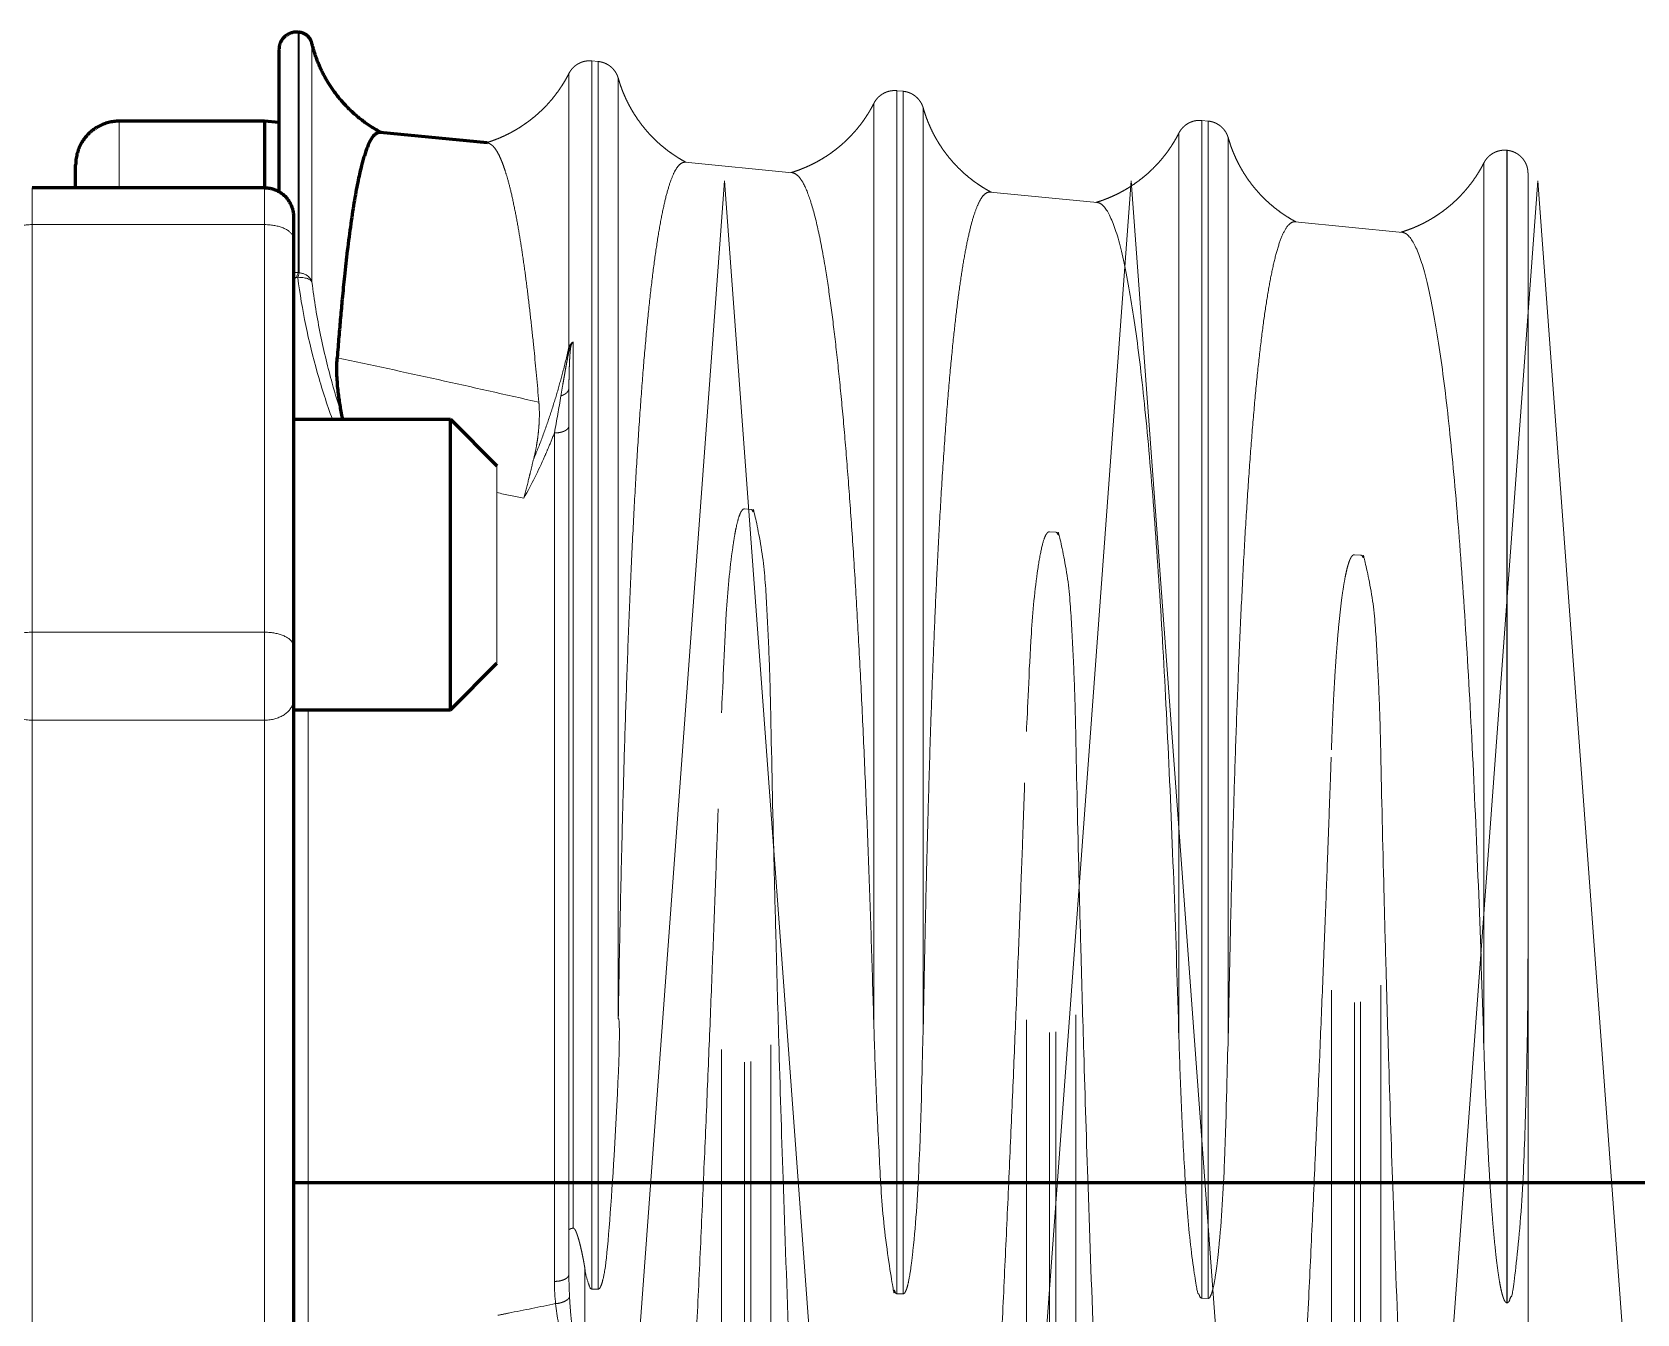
# Model space of a CAD drawing. Header units: millimetres. Extents: x 0 to 840, y 0 to 594.
# Drawn here: x 59.084 to 62.399, y 549.278 to 551.926 of the extents above; entities that cross this region are included whole.
import ezdxf

# ---------------------------------------------------------------- set-up
doc = ezdxf.new("R2010")
doc.units = ezdxf.units.MM
for name, pattern in [('K5LT_AXLED', [19.5, 15, -1.5, 1.5, -1.5]), ('K5LT_BASIC', [0]), ('K5LT_DASHED', [6, 4, -2]), ('K5LT_THIN', [0])]:
    doc.linetypes.add(name, pattern=pattern)
doc.layers.add('Системный слой', color=7, linetype='Continuous')

# ---------------------------------------------------------------- blocks, each defined once
blk = doc.blocks.new('U31')
at = {"layer": 'Системный слой', "color": 30, "linetype": 'K5LT_AXLED', "lineweight": 18, "true_color": 0xff8000}
for q in [(60.0947, 545.919), (60.9347, 545.919)]:
    blk.add_line((60.5147, 551.619), q, dxfattribs=at)
blk = doc.blocks.new('U32')
at = {"layer": 'Системный слой', "color": 30, "linetype": 'K5LT_AXLED', "lineweight": 18, "true_color": 0xff8000}
for q in [(60.9347, 545.919), (61.7747, 545.919)]:
    blk.add_line((61.3547, 551.619), q, dxfattribs=at)
blk = doc.blocks.new('U34')
at = {"layer": 'Системный слой', "color": 30, "linetype": 'K5LT_AXLED', "lineweight": 18, "true_color": 0xff8000}
for q in [(61.7747, 545.919), (62.6147, 545.919)]:
    blk.add_line((62.1947, 551.619), q, dxfattribs=at)
blk = doc.blocks.new('U30')
at = {"layer": 'Системный слой'}
for name in ['U31', 'U32', 'U34']:
    blk.add_blockref(name, (0, 0), dxfattribs=at)

msp = doc.modelspace()

# ---------------------------------------------------------------- linework, layer by layer
at = {"layer": 'Системный слой', "color": 5, "linetype": 'K5LT_BASIC', "lineweight": 60, "true_color": 0x0000ff}
for p, q in [((59.63375, 551.92608), (59.63604, 551.92585)), ((59.59425, 551.89025), (59.59425, 551.5966)), ((59.56425, 551.7421), (59.26425, 551.7421)), ((59.59425, 551.73917), (59.56425, 551.7421)), ((59.56425, 551.7421), (59.56425, 551.60472)), ((60.02432, 551.69715), (59.8032, 551.71876)), ((59.17425, 551.60464), (59.17425, 551.6521)), ((59.56425, 551.60464), (59.08425, 551.60464)), ((59.62425, 551.54463), (59.62425, 551.49897)), ((59.62425, 551.49897), (59.62425, 550.65693)), ((59.62425, 551.12642), (59.94825, 551.12642)), ((59.72596, 551.12641), (59.72422, 551.13519)), ((59.94825, 551.12642), (60.04425, 551.03042)), ((59.94825, 550.63956), (59.94825, 551.12642)), ((59.62425, 550.65693), (59.62425, 550.54783)), ((59.94825, 550.52642), (59.94825, 550.63956)), ((59.94825, 550.52642), (60.04425, 550.62242)), ((59.62425, 550.54783), (59.62425, 549.23036)), ((59.62425, 550.52642), (59.94825, 550.52642)), ((59.62425, 549.54945), (135.81329, 549.54945))]:
    msp.add_line(p, q, dxfattribs=at)
at = {"layer": 'Системный слой', "color": 7, "linetype": 'K5LT_THIN', "lineweight": 18}
for p, q in [((59.63375, 551.92608), (59.63375, 551.42942)), ((59.63604, 551.92585), (59.63604, 551.42898)), ((59.66228, 551.90306), (59.66228, 551.41001)), ((59.26425, 551.74211), (59.26425, 551.60464)), ((59.08425, 551.60464), (59.08425, 551.52853)), ((59.56425, 551.52853), (59.56425, 551.60464)), ((59.08425, 551.52853), (59.08425, 550.68649)), ((59.56425, 551.52853), (59.08425, 551.52853)), ((59.56425, 550.68649), (59.56425, 551.52853)), ((59.62425, 551.40779), (59.62425, 551.18085)), ((59.63312, 551.41889), (59.63083, 551.41932)), ((59.63375, 551.42942), (59.63604, 551.42898)), ((59.08425, 550.68649), (59.08425, 550.50465)), ((59.08425, 550.68649), (59.56425, 550.68649)), ((59.56425, 550.50465), (59.56425, 550.68649)), ((59.65425, 550.52642), (59.65425, 549.20032)), ((59.08425, 550.50465), (59.08425, 548.56877)), ((59.56425, 550.50465), (59.08425, 550.50465)), ((59.56425, 549.19448), (59.56425, 550.50465))]:
    msp.add_line(p, q, dxfattribs=at)
at = {"layer": 'Системный слой', "color": 7, "linetype": 'K5LT_DASHED', "lineweight": 18}
for p, q in [((60.19317, 551.84081), (60.19317, 551.27584)), ((60.24061, 551.86678), (60.25357, 551.86552)), ((60.24061, 551.86678), (60.24061, 549.32931)), ((60.25357, 551.86552), (60.25357, 549.32911)), ((60.29508, 551.83085), (60.29508, 549.88875)), ((60.87061, 551.80523), (60.88357, 551.80397)), ((60.87061, 551.80523), (60.87061, 549.31981)), ((60.88357, 551.80397), (60.88357, 549.31961)), ((60.82317, 551.77926), (60.82317, 549.87066)), ((60.92508, 551.7693), (60.92508, 549.86717)), ((61.50061, 551.74368), (61.51357, 551.74241)), ((61.50061, 551.74368), (61.50061, 549.31031)), ((61.51357, 551.74241), (61.51357, 549.31012)), ((61.45317, 551.71771), (61.45317, 549.84908)), ((61.55508, 551.70775), (61.55508, 549.84559)), ((62.13092, 551.6821), (62.13061, 551.68213)), ((62.13061, 551.68213), (62.13061, 549.30082)), ((62.13092, 551.6821), (62.13092, 549.30081)), ((60.43306, 551.65722), (60.65456, 551.63558)), ((62.08317, 551.65615), (62.08317, 549.8275)), ((62.17425, 551.63433), (62.17425, 550.02774)), ((61.063, 551.59567), (61.28461, 551.57402)), ((61.69294, 551.53413), (61.91468, 551.51246)), ((60.2019, 551.28606), (60.2019, 549.45542)), ((60.19317, 549.45121), (60.19317, 551.19105)), ((60.16317, 549.34529), (60.16317, 551.09805)), ((60.04425, 551.03042), (60.04425, 550.69935)), ((60.56857, 550.94021), (60.55561, 550.94118)), ((60.55561, 545.7982), (60.55561, 550.94118)), ((60.56857, 545.79946), (60.56857, 550.94021)), ((61.19857, 550.89294), (61.18561, 550.89391)), ((61.18561, 545.85975), (61.18561, 550.89391)), ((61.19857, 545.86101), (61.19857, 550.89294)), ((61.82857, 550.84567), (61.81561, 550.84664)), ((61.81561, 545.9213), (61.81561, 550.84664)), ((61.82857, 545.92257), (61.82857, 550.84567)), ((60.04425, 550.69935), (60.04425, 550.62242)), ((60.50817, 545.82417), (60.50817, 550.51989)), ((60.61008, 545.83413), (60.61008, 550.51369)), ((61.13817, 545.88572), (61.13817, 550.48155)), ((61.24008, 545.89568), (61.24008, 550.47535)), ((61.76817, 545.94727), (61.76817, 550.44322)), ((61.87008, 545.95723), (61.87008, 550.43702)), ((62.17425, 550.02774), (62.17425, 546.49346)), ((60.19317, 549.36006), (60.19317, 549.45121)), ((60.22609, 549.3724), (60.22609, 549.05353)), ((60.24061, 549.32931), (60.25357, 549.32911)), ((60.87061, 549.31981), (60.88357, 549.31961)), ((61.50061, 549.31031), (61.51357, 549.31012)), ((62.13061, 549.30082), (62.13092, 549.30081))]:
    msp.add_line(p, q, dxfattribs=at)
at = {"layer": 'Системный слой', "color": 7, "linetype": 'K5LT_THIN', "lineweight": 18}
msp.add_arc((59.63025, 551.39422), 0.03537, 84.32132, 99.76912, dxfattribs=at)
at = {"layer": 'Системный слой', "color": 7, "linetype": 'K5LT_DASHED', "lineweight": 18}
msp.add_arc((60.23678, 551.25238), 0.04952, 141.93925, 151.72507, dxfattribs=at)
at = {"layer": 'Системный слой', "color": 5, "linetype": 'K5LT_BASIC', "lineweight": 60, "true_color": 0x0000ff}
for points, weights in [([(59.63375, 551.92608), (59.61111, 551.92829), (59.59426, 551.913), (59.59425, 551.89025)], [0.985250593426, 0.769742708756, 0.769709876413, 0.985152096395]), ([(59.66228, 551.90306), (59.65916, 551.9159), (59.64919, 551.92457), (59.63604, 551.92585)], [0.986055604325, 0.864562206838, 0.864562206838, 0.986055604325]), ([(59.80557, 551.71853), (59.73235, 551.75741), (59.68173, 551.82284), (59.66228, 551.90306)], [0.970885947065, 0.917575950508, 0.921492602831, 0.982635904033]), ([(59.26425, 551.7421), (59.21153, 551.7421), (59.17426, 551.70483), (59.17425, 551.65211)], [0.984549376295, 0.792316543814, 0.792304153158, 0.984512204327]), ([(59.56425, 551.60464), (59.59939, 551.60464), (59.62425, 551.5798), (59.62425, 551.54465)], [0.93138210766, 0.749536022131, 0.749518440388, 0.93132936243])]:
    msp.add_rational_spline(points, weights, degree=3, dxfattribs=at)
at = {"layer": 'Системный слой', "color": 7, "linetype": 'K5LT_DASHED', "lineweight": 18}
for points, weights in [([(60.19317, 551.84081), (60.1575, 551.77081), (60.09718, 551.72022), (60.02169, 551.69741)], [0.977033156306, 0.921591996038, 0.918056702699, 0.966427276287]), ([(60.24061, 551.86678), (60.22031, 551.86877), (60.20243, 551.85897), (60.19317, 551.84081)], [0.948223845464, 0.838375572901, 0.838375572901, 0.948223845464]), ([(60.29508, 551.83085), (60.28951, 551.85047), (60.27387, 551.86354), (60.25357, 551.86552)], [0.941559004949, 0.83248282984, 0.83248282984, 0.941559004949]), ([(60.43557, 551.65697), (60.3653, 551.69429), (60.31634, 551.75595), (60.29508, 551.83085)], [0.794250072693, 0.767019320712, 0.783786955965, 0.844552978452]), ([(60.87061, 551.80523), (60.85031, 551.80722), (60.83243, 551.79742), (60.82317, 551.77926)], [0.819676433198, 0.724719909295, 0.724719909295, 0.819676433198]), ([(60.92508, 551.7693), (60.91951, 551.78891), (60.90387, 551.80198), (60.88357, 551.80397)], [0.819674981293, 0.724718625588, 0.724718625588, 0.819674981293]), ([(60.82317, 551.77926), (60.78781, 551.70989), (60.72785, 551.65887), (60.65169, 551.63586)], [0.844492768577, 0.783731057031, 0.766964594839, 0.794193382]), ([(61.06557, 551.59542), (60.9953, 551.63274), (60.94634, 551.6944), (60.92508, 551.7693)], [0.794182284374, 0.766953855847, 0.783720059278, 0.844480894665]), ([(61.50061, 551.74368), (61.48031, 551.74566), (61.46243, 551.73587), (61.45317, 551.71771)], [0.819606010699, 0.724657644985, 0.724657644985, 0.819606010699]), ([(61.55508, 551.70775), (61.54951, 551.72736), (61.53387, 551.74043), (61.51357, 551.74241)], [0.819604492932, 0.724656303046, 0.724656303046, 0.819604492932]), ([(61.45317, 551.71771), (61.41781, 551.64833), (61.35785, 551.59732), (61.28169, 551.57431)], [0.844417991347, 0.783661655921, 0.766896674, 0.794123045585]), ([(61.69557, 551.53387), (61.6253, 551.57119), (61.57634, 551.63285), (61.55508, 551.70775)], [0.794111458321, 0.76688545727, 0.783650164596, 0.8444055803]), ([(62.13061, 551.68213), (62.11031, 551.68411), (62.09243, 551.67432), (62.08317, 551.65615)], [0.819532392295, 0.724592555004, 0.724592555004, 0.819532392295]), ([(62.17425, 551.63434), (62.17425, 551.66033), (62.15678, 551.67957), (62.13092, 551.6821)], [0.819460595238, 0.677856079899, 0.677879987238, 0.819532317255]), ([(62.08317, 551.65615), (62.04781, 551.58678), (61.98785, 551.53577), (61.91169, 551.51276)], [0.844339798639, 0.783589084804, 0.766825650643, 0.794049496158])]:
    msp.add_rational_spline(points, weights, degree=3, dxfattribs=at)
at = {"layer": 'Системный слой', "color": 5, "linetype": 'K5LT_BASIC', "lineweight": 60, "true_color": 0x0000ff}
for points, knots in [([(59.80227, 551.71881), (59.80169, 551.71882), (59.79864, 551.71865), (59.79271, 551.71583), (59.78478, 551.70609), (59.77727, 551.69057), (59.77066, 551.6718), (59.7644, 551.64971), (59.75757, 551.62022), (59.75018, 551.58095), (59.74266, 551.53242), (59.73577, 551.47939), (59.72983, 551.42632), (59.72516, 551.37941), (59.72133, 551.33743), (59.71793, 551.29718), (59.71566, 551.26832), (59.71452, 551.25338)], [0, 0, 0, 0, 0.3108916, 1.6582665, 3.3071968, 4.9304629, 6.200845, 7.4198985, 8.8891788, 10.5701895, 12.1742073, 13.7012323, 14.939534, 15.9019447, 16.6077125, 17.3070643, 18, 18, 18, 18]), ([(59.72422, 551.13519), (59.72233, 551.14454), (59.71994, 551.15808), (59.71738, 551.1764), (59.71567, 551.19158), (59.71433, 551.20843), (59.71368, 551.22496), (59.71375, 551.24011), (59.7142, 551.24914), (59.71452, 551.25338)], [0, 0, 0, 0, 2.0601852, 3.0555556, 4.3055556, 5.7407407, 7.3148148, 8.7037037, 10, 10, 10, 10])]:
    msp.add_open_spline(points, degree=3, knots=knots, dxfattribs=at)
at = {"layer": 'Системный слой', "color": 7, "linetype": 'K5LT_DASHED', "lineweight": 18}
for points, knots in [([(60.13107, 551.1614), (60.12781, 551.1993), (60.1226, 551.2555), (60.11515, 551.3265), (60.10892, 551.38041), (60.10247, 551.43063), (60.09598, 551.47589), (60.08921, 551.518), (60.08187, 551.55802), (60.0742, 551.59369), (60.06702, 551.62163), (60.06118, 551.64076), (60.05647, 551.65412), (60.052, 551.66521), (60.04693, 551.6758), (60.04115, 551.68525), (60.03531, 551.69196), (60.0299, 551.69576), (60.02623, 551.69695), (60.02433, 551.69716), (60.02394, 551.69718)], [0, 0, 0, 0, 2.2719162, 3.5682448, 4.9581229, 6.3346369, 7.6844223, 9.0208436, 10.5056077, 12.1133225, 13.529929, 14.5937203, 15.3307567, 16.055097, 16.933587, 17.9339454, 18.9916099, 19.9201499, 20.7739444, 21, 21, 21, 21]), ([(60.4328, 551.65724), (60.43131, 551.65735), (60.42679, 551.65679), (60.4193, 551.65131), (60.41043, 551.63726), (60.40167, 551.61535), (60.39304, 551.58534), (60.38459, 551.54695), (60.37634, 551.49995), (60.36835, 551.44437), (60.36068, 551.38041), (60.35335, 551.30828), (60.3464, 551.22841), (60.33976, 551.14006), (60.33341, 551.0424), (60.32731, 550.93428), (60.32147, 550.81459), (60.31601, 550.68501), (60.31106, 550.54829), (60.30667, 550.40805), (60.30291, 550.2687), (60.29992, 550.14078), (60.29725, 550.01168), (60.29582, 549.93209), (60.29508, 549.88875)], [0, 0, 0, 0, 0.4950388, 1.5047554, 2.5430363, 3.6003716, 4.6786666, 5.769347, 6.8709836, 7.9802419, 9.1009328, 10.2311509, 11.3758808, 12.536296, 13.7204603, 14.9245627, 16.1507298, 17.3930242, 18.6514459, 19.9179312, 21.1884484, 22.4589656, 23.5177299, 25, 25, 25, 25]), ([(60.82317, 549.87066), (60.82167, 549.92324), (60.81849, 550.02779), (60.81324, 550.18182), (60.80747, 550.33202), (60.80118, 550.47752), (60.79436, 550.6175), (60.78703, 550.75075), (60.77921, 550.87619), (60.77095, 550.99296), (60.76229, 551.10036), (60.7532, 551.19861), (60.74366, 551.28781), (60.73365, 551.36791), (60.72196, 551.44657), (60.70844, 551.51875), (60.69297, 551.57834), (60.67832, 551.61447), (60.66544, 551.63159), (60.65796, 551.63521), (60.65455, 551.63558)], [0, 0, 0, 0, 1.1168757, 2.2337515, 3.3506272, 4.4675029, 5.5843786, 6.7012544, 7.8181301, 8.9350058, 10.0518815, 11.1687573, 12.285633, 13.4025087, 14.5193845, 16.0085521, 17.4977197, 18.9868874, 20.0830802, 21, 21, 21, 21]), ([(61.06276, 551.59569), (61.06209, 551.59574), (61.05816, 551.5957), (61.05131, 551.59212), (61.04238, 551.57991), (61.03385, 551.56097), (61.02549, 551.53477), (61.01734, 551.50128), (61.00945, 551.46061), (61.0019, 551.41321), (60.99474, 551.35968), (60.98773, 551.2984), (60.98066, 551.22649), (60.97333, 551.13929), (60.9662, 551.03957), (60.95968, 550.93258), (60.95409, 550.82665), (60.94919, 550.7211), (60.94481, 550.6143), (60.94078, 550.50321), (60.93722, 550.39198), (60.93413, 550.28374), (60.93152, 550.1814), (60.92935, 550.0871), (60.92758, 550.00209), (60.92615, 549.92749), (60.9254, 549.88572), (60.92508, 549.86717)], [0, 0, 0, 0, 0.2498496, 1.462045, 2.5895582, 3.7327522, 4.8906781, 6.0550214, 7.2186033, 8.3751938, 9.5196989, 10.6530675, 11.9051628, 13.2895929, 14.8169446, 16.2373289, 17.5410078, 18.7112522, 19.8641178, 20.9837246, 22.068175, 23.1102783, 24.1240172, 25.1127877, 26.0871765, 27.0471836, 28, 28, 28, 28]), ([(61.45317, 549.84908), (61.45026, 549.95015), (61.44348, 550.15586), (61.43092, 550.45674), (61.41681, 550.72099), (61.40035, 550.96192), (61.38204, 551.16499), (61.3627, 551.32622), (61.34012, 551.457), (61.31769, 551.53721), (61.29851, 551.56917), (61.28739, 551.57378), (61.28462, 551.57409)], [0, 0, 0, 0, 1.3931119, 2.7862237, 4.1793356, 5.5724474, 6.9655593, 8.3586712, 9.751783, 11.1448949, 12.5380067, 13, 13, 13, 13]), ([(61.69272, 551.53415), (61.69212, 551.53419), (61.68754, 551.5342), (61.67893, 551.52919), (61.66747, 551.5101), (61.65675, 551.47992), (61.64714, 551.44175), (61.63835, 551.39662), (61.6301, 551.34432), (61.62215, 551.28344), (61.61453, 551.21404), (61.6073, 551.13652), (61.6004, 551.05036), (61.59383, 550.95503), (61.58756, 550.84973), (61.5816, 550.73364), (61.57608, 550.60864), (61.57109, 550.47732), (61.5667, 550.34301), (61.56293, 550.20971), (61.55994, 550.08729), (61.55726, 549.96361), (61.55582, 549.88724), (61.55508, 549.84559)], [0, 0, 0, 0, 0.1904763, 1.4649146, 2.801383, 4.0628852, 5.2371723, 6.3160785, 7.4058726, 8.5119984, 9.6317339, 10.7685345, 11.9204116, 13.0915538, 14.2765172, 15.4746743, 16.6812088, 17.8961205, 19.1152209, 20.3364157, 21.5576105, 22.5752728, 24, 24, 24, 24]), ([(62.08317, 549.8275), (62.08026, 549.92628), (62.07348, 550.12733), (62.06092, 550.42139), (62.04681, 550.67959), (62.03034, 550.91498), (62.01202, 551.11337), (61.99267, 551.2708), (61.97008, 551.3985), (61.94764, 551.47674), (61.92849, 551.50777), (61.91741, 551.51222), (61.91469, 551.51253)], [0, 0, 0, 0, 1.3939941, 2.7879882, 4.1819823, 5.5759764, 6.9699705, 8.3639646, 9.7579587, 11.1519528, 12.5459469, 13, 13, 13, 13]), ([(60.11996, 551.04314), (60.1263, 551.05832), (60.13827, 551.08872), (60.15429, 551.13436), (60.16845, 551.17954), (60.18155, 551.22656), (60.18933, 551.25862), (60.19317, 551.27584)], [0, 0, 0, 0, 1.5999997, 3.186168, 4.7372203, 6.2531565, 8, 8, 8, 8]), ([(60.17656, 551.17467), (60.17748, 551.18024), (60.17921, 551.19057), (60.18163, 551.20467), (60.18364, 551.21611), (60.18535, 551.22582), (60.18696, 551.23503), (60.18868, 551.24456), (60.19038, 551.25351), (60.19183, 551.2607), (60.19292, 551.2659), (60.19376, 551.26977), (60.19456, 551.27309), (60.19538, 551.27614), (60.19637, 551.27937), (60.19722, 551.28163), (60.19779, 551.28291)], [0, 0, 0, 0, 2.6254377, 4.8843157, 6.7011791, 8.0802535, 9.5240022, 11.1210152, 12.6472798, 13.7890499, 14.5199454, 15.0804803, 15.5865402, 16.0334411, 16.449263, 17, 17, 17, 17]), ([(60.2019, 551.28606), (60.2015, 551.28571), (60.20079, 551.28499), (60.19989, 551.28381), (60.19918, 551.28263), (60.19858, 551.28139), (60.19806, 551.28002), (60.19761, 551.27855), (60.19722, 551.27691), (60.19684, 551.27501), (60.19649, 551.2728), (60.19616, 551.27021), (60.19584, 551.2671), (60.19546, 551.26296), (60.19505, 551.25758), (60.19466, 551.25113), (60.19433, 551.24413), (60.19405, 551.23699), (60.1938, 551.22964), (60.19356, 551.22179), (60.19337, 551.2129), (60.19321, 551.20257), (60.19317, 551.19507), (60.19317, 551.19105)], [0, 0, 0, 0, 0.3040465, 0.5707392, 0.802926, 1.0494933, 1.3265916, 1.6418662, 1.9843364, 2.412468, 2.9482472, 3.5625865, 4.3163938, 5.298458, 6.7115901, 8.4620717, 10.3241856, 12.2133287, 14.0876952, 16.0762849, 18.3078506, 20.9572725, 24, 24, 24, 24]), ([(60.19779, 551.28291), (60.19805, 551.28323), (60.19857, 551.28384), (60.19939, 551.28461), (60.20021, 551.28522), (60.20105, 551.28571), (60.20161, 551.28595), (60.2019, 551.28606)], [0, 0, 0, 0, 1.5999997, 3.1646364, 4.729273, 6.2939097, 8, 8, 8, 8]), ([(60.19317, 551.19105), (60.19317, 551.18951), (60.1927, 551.18721), (60.19114, 551.18429), (60.18962, 551.18232), (60.18796, 551.18069), (60.18644, 551.17947), (60.18505, 551.17851), (60.18373, 551.1777), (60.18231, 551.17694), (60.18078, 551.17621), (60.17923, 551.17557), (60.17778, 551.17505), (60.17693, 551.17478), (60.17656, 551.17467)], [0, 0, 0, 0, 3.3333333, 5, 6.6666667, 8.0555556, 9.1666667, 10, 10.8333333, 11.6666667, 12.5, 13.3333333, 14.1666667, 15, 15, 15, 15]), ([(60.13107, 551.1614), (60.13145, 551.15698), (60.13201, 551.14764), (60.13218, 551.13223), (60.13154, 551.11562), (60.13009, 551.09886), (60.12815, 551.08384), (60.12517, 551.06574), (60.1223, 551.05239), (60.11996, 551.04314)], [0, 0, 0, 0, 1.2962963, 2.6851852, 4.2592593, 5.6944444, 6.9444444, 7.9398148, 10, 10, 10, 10]), ([(60.19317, 551.11282), (60.19318, 551.11162), (60.19261, 551.10937), (60.19038, 551.10636), (60.18724, 551.10385), (60.18326, 551.10172), (60.17848, 551.1), (60.17182, 551.09849), (60.16652, 551.09804), (60.16317, 551.09805)], [0, 0, 0, 0, 1.5537449, 2.9090514, 4.1156131, 5.3531403, 6.6300026, 7.8660383, 10, 10, 10, 10]), ([(60.16317, 551.09805), (60.15924, 551.088), (60.15518, 551.07799), (60.15097, 551.06803), (60.14836, 551.06182), (60.14569, 551.05564), (60.14296, 551.04947), (60.13008, 551.02035), (60.11596, 550.9916), (60.10004, 550.96364)], [0, 0, 0, 0, 0.2191129, 0.2191129, 0.2191129, 0.3554816, 0.3554816, 0.3554816, 1, 1, 1, 1]), ([(60.11996, 551.04314), (60.11811, 551.03584), (60.11501, 551.02309), (60.10868, 550.99684), (60.10386, 550.97756), (60.10004, 550.96364)], [0, 0, 0, 0, 1.75, 3, 6, 6, 6, 6]), ([(60.55561, 550.94118), (60.55543, 550.94119), (60.55509, 550.94119), (60.55462, 550.94113), (60.55412, 550.94099), (60.55362, 550.94086), (60.55265, 550.94006), (60.55284, 550.94085), (60.54911, 550.9362), (60.54773, 550.93344), (60.5442, 550.9256), (60.53931, 550.90685), (60.53517, 550.88554), (60.52608, 550.82687), (60.51418, 550.69046), (60.51144, 550.56892), (60.50817, 550.51989)], [0, 0, 0, 0, 1.2142857, 2.4285714, 3.6428571, 5.2619048, 7.2857143, 9.1583245, 10.4749734, 11.2920714, 11.8960829, 12.2945823, 12.4792095, 12.8155618, 14.3385087, 17, 17, 17, 17]), ([(61.18561, 550.89391), (61.18543, 550.89392), (61.18509, 550.89392), (61.18462, 550.89387), (61.18412, 550.89373), (61.1836, 550.8936), (61.18266, 550.89279), (61.18269, 550.89363), (61.1788, 550.88833), (61.1775, 550.88635), (61.17048, 550.86847), (61.15684, 550.79234), (61.14443, 550.64994), (61.14071, 550.52315), (61.13817, 550.48155)], [0, 0, 0, 0, 1.0714286, 2.1428571, 3.2142857, 4.6428571, 6.4285714, 8.1127667, 9.3383001, 10.1341409, 10.7559131, 11.2851716, 12.6321879, 15, 15, 15, 15]), ([(61.81561, 550.84664), (61.81543, 550.84666), (61.81511, 550.84666), (61.81467, 550.84661), (61.81428, 550.84652), (61.81394, 550.84641), (61.81362, 550.84628), (61.81329, 550.84612), (61.81299, 550.84595), (61.81276, 550.8458), (61.8125, 550.84563), (61.81217, 550.84537), (61.81177, 550.84502), (61.81119, 550.84446), (61.81041, 550.84356), (61.80959, 550.84242), (61.80881, 550.84119), (61.80821, 550.8401), (61.80776, 550.83925), (61.80742, 550.83857), (61.80689, 550.83746), (61.80607, 550.83557), (61.80513, 550.8332), (61.80416, 550.83051), (61.80302, 550.82702), (61.8014, 550.82152), (61.79904, 550.8122), (61.79603, 550.79791), (61.79255, 550.77766), (61.78886, 550.75154), (61.78521, 550.72016), (61.78197, 550.68654), (61.77938, 550.65529), (61.77728, 550.62668), (61.77549, 550.59933), (61.77385, 550.57159), (61.77238, 550.54381), (61.7711, 550.51707), (61.77002, 550.49234), (61.76887, 550.46343), (61.76836, 550.44868), (61.76817, 550.44322)], [0, 0, 0, 0, 2.962963, 5.8148148, 8.4444444, 10.8148148, 12.9462963, 14.9166667, 16.7593087, 18.4743215, 20.02852, 21.3720033, 22.5048208, 23.4770811, 24.3945076, 25.2654034, 26.0533606, 26.6903761, 27.2217565, 27.69966, 28.1762451, 28.5716337, 28.886485, 29.1211285, 29.3553881, 29.6884026, 30.1425036, 30.7623551, 31.471534, 32.3162398, 33.2972403, 34.2358916, 35.0640462, 35.7476306, 36.4425728, 37.1715888, 37.9233205, 38.7091259, 39.5062892, 40.3261682, 42, 42, 42, 42]), ([(60.25425, 546.33021), (60.25424, 546.34085), (60.25455, 546.36315), (60.25599, 546.40091), (60.25874, 546.44651), (60.26346, 546.50694), (60.27073, 546.58701), (60.28025, 546.68596), (60.29081, 546.79568), (60.30191, 546.91403), (60.31428, 547.05066), (60.32901, 547.22161), (60.34648, 547.43743), (60.36549, 547.69054), (60.38405, 547.95811), (60.40026, 548.20971), (60.4136, 548.43037), (60.42453, 548.62079), (60.43414, 548.79591), (60.44314, 548.96745), (60.45185, 549.14082), (60.46025, 549.31584), (60.46833, 549.49214), (60.47595, 549.66633), (60.483, 549.83536), (60.4894, 549.9963), (60.49511, 550.14648), (60.49987, 550.27718), (60.50356, 550.38276), (60.5062, 550.46041), (60.5076, 550.50247), (60.50817, 550.51989)], [0, 0, 0, 0, 0.5382859, 1.0757635, 1.6706705, 2.3929289, 3.3241449, 4.3677947, 5.4051982, 6.3813879, 7.4447326, 8.7702029, 10.3892509, 12.2297133, 14.0795086, 15.7757178, 17.1757775, 18.3697817, 19.4706051, 20.5867136, 21.718107, 22.8571429, 24, 25.1428571, 26.2857143, 27.4285714, 28.5714286, 29.7142857, 30.6666667, 31.4285714, 32, 32, 32, 32]), ([(60.61008, 550.51369), (60.61196, 550.41876), (60.61522, 550.26952), (60.62096, 550.04168), (60.62701, 549.82352), (60.63584, 549.54042), (60.64692, 549.22922), (60.65886, 548.93347), (60.67029, 548.67677), (60.6817, 548.44133), (60.69394, 548.20896), (60.70592, 547.99949), (60.71742, 547.81239), (60.72819, 547.64786), (60.73917, 547.49022), (60.75008, 547.34293), (60.76073, 547.20716), (60.77076, 547.08611), (60.78025, 546.977), (60.78902, 546.8803), (60.79727, 546.79224), (60.80537, 546.70761), (60.81285, 546.62966), (60.81899, 546.5628), (60.82311, 546.51292), (60.82579, 546.47481), (60.8275, 546.44425), (60.8285, 546.4187), (60.82894, 546.39977), (60.82907, 546.38753), (60.82909, 546.38116), (60.82909, 546.37942), (60.82909, 546.37908)], [0, 0, 0, 0, 2.3571429, 3.5357143, 5.1071429, 7.0714286, 9.4285714, 11.3928571, 12.9642857, 14.5357143, 16.1071429, 17.6785714, 18.8571429, 20.0357143, 21.1924603, 22.327381, 23.4186508, 24.4880952, 25.4724206, 26.3934524, 27.2097222, 27.9845238, 28.8082931, 29.5195222, 30.118211, 30.5541611, 31.0097542, 31.4830864, 31.9526113, 32.3641019, 32.7194618, 33, 33, 33, 33]), ([(60.88425, 546.38377), (60.88424, 546.3941), (60.88454, 546.4157), (60.88596, 546.4523), (60.88867, 546.49649), (60.89333, 546.55505), (60.90051, 546.63265), (60.90996, 546.72869), (60.92019, 546.83259), (60.92997, 546.93432), (60.93923, 547.0335), (60.94923, 547.14403), (60.96126, 547.28245), (60.97529, 547.45256), (60.99024, 547.64495), (61.0048, 547.84415), (61.01875, 548.04632), (61.0318, 548.24644), (61.0438, 548.44086), (61.05442, 548.62163), (61.06404, 548.79311), (61.07306, 548.96106), (61.08178, 549.13079), (61.09019, 549.30212), (61.09828, 549.47469), (61.1059, 549.64518), (61.11296, 549.81066), (61.11937, 549.96827), (61.12508, 550.11538), (61.12985, 550.24348), (61.13355, 550.34701), (61.13619, 550.42318), (61.1376, 550.46446), (61.13817, 550.48155)], [0, 0, 0, 0, 0.5707763, 1.1406657, 1.7713629, 2.5368932, 3.5236118, 4.6292852, 5.7283501, 6.6745739, 7.5124867, 8.4114265, 9.5618437, 10.9906599, 12.4980677, 13.9777981, 15.4064337, 16.8739216, 18.2447662, 19.5154194, 20.6862812, 21.8729334, 23.0753762, 24.2857143, 25.5, 26.7142857, 27.9285714, 29.1428571, 30.3571429, 31.5714286, 32.5833333, 33.3928571, 34, 34, 34, 34]), ([(61.24008, 550.47535), (61.24196, 550.38248), (61.24522, 550.23645), (61.25095, 550.01355), (61.257, 549.80013), (61.26583, 549.52319), (61.27691, 549.21879), (61.28885, 548.9295), (61.30028, 548.67843), (61.3117, 548.44815), (61.32394, 548.22089), (61.33593, 548.01604), (61.34744, 547.83306), (61.35822, 547.67214), (61.36921, 547.51798), (61.38012, 547.37397), (61.39078, 547.24128), (61.40081, 547.12301), (61.41029, 547.01645), (61.41906, 546.922), (61.42731, 546.83598), (61.4354, 546.75334), (61.44287, 546.67728), (61.44899, 546.61212), (61.4531, 546.56361), (61.45576, 546.5266), (61.45747, 546.49685), (61.45849, 546.47181), (61.45894, 546.4531), (61.45907, 546.44093), (61.45909, 546.43462), (61.45909, 546.43295), (61.45909, 546.43265)], [0, 0, 0, 0, 2.3571429, 3.5357143, 5.1071429, 7.0714286, 9.4285714, 11.3928571, 12.9642857, 14.5357143, 16.1071429, 17.6785714, 18.8571429, 20.0357143, 21.1924603, 22.327381, 23.4186508, 24.4880952, 25.4724206, 26.3934524, 27.2097222, 27.9845238, 28.8071235, 29.5160134, 30.1111934, 30.5424651, 30.9933798, 31.4643728, 31.9362369, 32.3529907, 32.7141986, 33, 33, 33, 33]), ([(61.51425, 546.43734), (61.51424, 546.4473), (61.51454, 546.46814), (61.51592, 546.50342), (61.51856, 546.54601), (61.52312, 546.60242), (61.53018, 546.67723), (61.53951, 546.77002), (61.54995, 546.87364), (61.56068, 546.9826), (61.57161, 547.09753), (61.58305, 547.22267), (61.59561, 547.3664), (61.61004, 547.54026), (61.62648, 547.75106), (61.64383, 547.99003), (61.66033, 548.23436), (61.67509, 548.46798), (61.68843, 548.69244), (61.70057, 548.90938), (61.71151, 549.1166), (61.721, 549.30617), (61.72944, 549.48333), (61.73705, 549.65091), (61.74403, 549.81219), (61.75031, 549.96435), (61.75585, 550.10484), (61.76041, 550.22549), (61.7639, 550.32146), (61.76636, 550.39092), (61.76765, 550.42799), (61.76817, 550.44322)], [0, 0, 0, 0, 0.5366761, 1.0725047, 1.6654681, 2.3851155, 3.3125623, 4.3517361, 5.3847028, 6.3575944, 7.3240317, 8.3483545, 9.4429767, 10.7224685, 12.3047903, 14.064353, 15.7655094, 17.2928154, 18.7399505, 20.2197897, 21.59463, 22.8571429, 24, 25.1428571, 26.2857143, 27.4285714, 28.5714286, 29.7142857, 30.6666667, 31.4285714, 32, 32, 32, 32]), ([(61.87008, 550.43702), (61.87196, 550.34619), (61.87522, 550.2034), (61.88095, 549.98545), (61.887, 549.77678), (61.89582, 549.50601), (61.9069, 549.2084), (61.91884, 548.92557), (61.93028, 548.68011), (61.9417, 548.45498), (61.95395, 548.23282), (61.96594, 548.03257), (61.97746, 547.8537), (61.98824, 547.6964), (61.99924, 547.54572), (62.01016, 547.40499), (62.02083, 547.27537), (62.03086, 547.1599), (62.04034, 547.05587), (62.0491, 546.96367), (62.05735, 546.87968), (62.06545, 546.79901), (62.0729, 546.72482), (62.079, 546.66138), (62.08313, 546.6137), (62.08587, 546.57651), (62.08762, 546.54624), (62.08855, 546.5224), (62.08894, 546.50555), (62.08906, 546.49478), (62.08909, 546.48838), (62.08909, 546.48654), (62.08909, 546.48622)], [0, 0, 0, 0, 2.3571429, 3.5357143, 5.1071429, 7.0714286, 9.4285714, 11.3928571, 12.9642857, 14.5357143, 16.1071429, 17.6785714, 18.8571429, 20.0357143, 21.1924603, 22.327381, 23.4186508, 24.4880952, 25.4724206, 26.3934524, 27.2097222, 27.9845238, 28.8058254, 29.5121191, 30.1034049, 30.5496115, 31.0312229, 31.525747, 31.9487948, 32.3208582, 32.6624292, 33, 33, 33, 33]), ([(60.25357, 549.32911), (60.25375, 549.32911), (60.25409, 549.32914), (60.25455, 549.32927), (60.25505, 549.32954), (60.25554, 549.32976), (60.25653, 549.33117), (60.25618, 549.32953), (60.26007, 549.33755), (60.26105, 549.34048), (60.27108, 549.37584), (60.29094, 549.65197), (60.30077, 549.88692), (60.29508, 549.88875)], [0, 0, 0, 0, 1, 2, 3, 4.3333333, 6, 7.5331986, 8.5995959, 9.2643247, 9.9941864, 11.5944558, 14, 14, 14, 14]), ([(60.88357, 549.31961), (60.88375, 549.31961), (60.88409, 549.31964), (60.88455, 549.31977), (60.88505, 549.32003), (60.88555, 549.32027), (60.88651, 549.32157), (60.88634, 549.32031), (60.89008, 549.32785), (60.89131, 549.3316), (60.89512, 549.34513), (60.90021, 549.37691), (60.90944, 549.45781), (60.9213, 549.65288), (60.92307, 549.82807), (60.92508, 549.86717)], [0, 0, 0, 0, 1.1428571, 2.2857143, 3.4285714, 4.952381, 6.8571429, 8.6251287, 9.875386, 10.6591978, 11.2369286, 11.6304853, 11.8485874, 13.3123947, 16, 16, 16, 16]), ([(61.51357, 549.31012), (61.51375, 549.31012), (61.51408, 549.31015), (61.51455, 549.31027), (61.51505, 549.31053), (61.51557, 549.31076), (61.51652, 549.31206), (61.51643, 549.31082), (61.52024, 549.3187), (61.52132, 549.32169), (61.52575, 549.33775), (61.53136, 549.37442), (61.54063, 549.46118), (61.55133, 549.64424), (61.55258, 549.79794), (61.55508, 549.84559)], [0, 0, 0, 0, 1.1428571, 2.2857143, 3.4285714, 4.952381, 6.8571429, 8.6391237, 9.917371, 10.7183641, 11.3002741, 11.7021893, 11.9758071, 13.4214401, 16, 16, 16, 16]), ([(62.08317, 549.8275), (62.08364, 549.81192), (62.08456, 549.78275), (62.08628, 549.736), (62.08779, 549.69888), (62.09002, 549.64899), (62.09262, 549.59843), (62.09554, 549.54985), (62.09797, 549.51329), (62.10088, 549.47432), (62.10438, 549.43373), (62.10812, 549.39739), (62.11166, 549.36897), (62.1147, 549.34879), (62.11718, 549.33501), (62.11915, 549.32575), (62.12064, 549.31975), (62.12168, 549.31607), (62.12238, 549.31381), (62.12283, 549.31243), (62.12315, 549.31152), (62.12345, 549.31066), (62.12377, 549.30982), (62.1241, 549.30896), (62.12453, 549.30792), (62.12513, 549.30659), (62.12581, 549.30526), (62.12638, 549.30427), (62.12681, 549.30362), (62.12706, 549.30327), (62.1272, 549.30308), (62.12732, 549.30292), (62.12748, 549.30273), (62.1277, 549.30247), (62.128, 549.30215), (62.12829, 549.30188), (62.12855, 549.30165), (62.12881, 549.30146), (62.12911, 549.30126), (62.12943, 549.30109), (62.12973, 549.30097), (62.13011, 549.30086), (62.1304, 549.30082), (62.13061, 549.30082)], [0, 0, 0, 0, 1.9592118, 2.9160969, 3.8426876, 4.7541311, 6.4558405, 7.2461064, 8.0212251, 8.949387, 9.9909002, 11.0663812, 11.9830948, 12.7431388, 13.3977003, 13.9394754, 14.4175534, 14.8580416, 15.2943513, 15.7369117, 16.1930268, 16.6658134, 17.1479591, 17.676009, 18.2729355, 18.9637821, 19.683786, 20.3948617, 21.0861175, 21.8098321, 22.6140452, 23.4893124, 24.4335312, 25.4676383, 26.6919643, 28.1671022, 29.901353, 31.8403313, 33.9296831, 36.0983773, 38.2545109, 40.3019943, 44, 44, 44, 44]), ([(60.2019, 549.45542), (60.20094, 549.45523), (60.19966, 549.45493), (60.19807, 549.45449), (60.19679, 549.45407), (60.19554, 549.45356), (60.19453, 549.45302), (60.19387, 549.45252), (60.19335, 549.45195), (60.19317, 549.45152), (60.19317, 549.45121)], [0, 0, 0, 0, 1.8333333, 2.75, 3.9722222, 5.5, 7.0277778, 8.25, 9.1666667, 11, 11, 11, 11]), ([(60.2019, 549.45542), (60.20206, 549.45545), (60.20238, 549.45546), (60.20283, 549.45534), (60.20325, 549.45513), (60.20363, 549.45485), (60.20396, 549.45456), (60.20423, 549.45428), (60.20449, 549.45398), (60.20473, 549.45369), (60.20498, 549.45334), (60.20516, 549.4531), (60.20524, 549.45297), (60.2055, 549.45258), (60.20593, 549.45188), (60.20656, 549.45073), (60.20744, 549.44894), (60.20855, 549.44636), (60.2097, 549.44332), (60.21086, 549.43998), (60.21205, 549.43628), (60.21334, 549.43191), (60.21499, 549.42595), (60.21698, 549.41812), (60.21928, 549.40812), (60.22141, 549.39798), (60.22327, 549.38837), (60.22482, 549.37982), (60.2257, 549.37473), (60.22609, 549.3724)], [0, 0, 0, 0, 2.5, 5.0925926, 7.6435185, 10.0185185, 11.8934251, 13.3977745, 14.6100835, 15.7109078, 16.6750691, 17.5794277, 18.3224588, 18.9340637, 19.3828033, 19.8212219, 20.3716657, 20.9120777, 21.4424577, 21.8784606, 22.3524644, 22.9023255, 23.4900429, 24.4803833, 25.5891093, 26.8162208, 27.8372159, 28.8984757, 30, 30, 30, 30]), ([(60.19317, 549.36006), (60.19318, 549.35886), (60.19261, 549.35661), (60.19038, 549.3536), (60.18724, 549.35109), (60.18326, 549.34896), (60.17848, 549.34724), (60.17182, 549.34573), (60.16653, 549.34528), (60.16317, 549.34529)], [0, 0, 0, 0, 1.5536111, 2.9088421, 4.1154232, 5.3528841, 6.6297982, 7.8657605, 10, 10, 10, 10]), ([(60.22609, 549.3724), (60.22662, 549.36503), (60.23027, 549.34896), (60.23809, 549.32852), (60.23776, 549.33142), (60.23887, 549.3298), (60.23948, 549.32958), (60.24013, 549.32934), (60.24046, 549.3293), (60.24061, 549.32931)], [0, 0, 0, 0, 1.8181818, 3.6363636, 5.4545455, 6.969697, 8.1818182, 9.0909091, 10, 10, 10, 10]), ([(60.04612, 549.27532), (60.05342, 549.27676), (60.06072, 549.27821), (60.06802, 549.27967), (60.10059, 549.28615), (60.13314, 549.29269), (60.16568, 549.29929)], [0, 0, 0, 0, 0.1831058, 0.1831058, 0.1831058, 1, 1, 1, 1]), ([(60.19443, 549.31257), (60.1938, 549.3114), (60.19212, 549.30923), (60.1885, 549.30636), (60.18421, 549.30397), (60.17932, 549.30199), (60.17311, 549.30025), (60.16842, 549.29952), (60.16568, 549.29929)], [0, 0, 0, 0, 1.6203474, 3.0610424, 4.3770729, 5.7270709, 7.0934211, 9, 9, 9, 9]), ([(60.22609, 549.05353), (60.22164, 549.06894), (60.21296, 549.09823), (60.20065, 549.13996), (60.18961, 549.1793), (60.17604, 549.23273), (60.16852, 549.27268), (60.16568, 549.29929)], [0, 0, 0, 0, 1.4594093, 2.7782284, 3.9858561, 5.2528411, 8, 8, 8, 8]), ([(60.19443, 549.31257), (60.19496, 549.30296), (60.19629, 549.28397), (60.19889, 549.25571), (60.20351, 549.21278), (60.20972, 549.16563), (60.21816, 549.10742), (60.22318, 549.07372), (60.22609, 549.05353)], [0, 0, 0, 0, 1.0297514, 2.0282955, 2.9956323, 5.551145, 6.9421733, 9, 9, 9, 9])]:
    msp.add_open_spline(points, degree=3, knots=knots, dxfattribs=at)
at = {"layer": 'Системный слой', "color": 7, "linetype": 'K5LT_THIN', "lineweight": 18}
for points, knots in [([(59.02425, 551.49897), (59.02424, 551.50099), (59.02504, 551.50476), (59.02819, 551.50989), (59.03267, 551.51432), (59.03842, 551.51825), (59.04549, 551.52171), (59.05368, 551.52456), (59.06264, 551.52669), (59.07288, 551.52816), (59.0802, 551.52853), (59.08425, 551.52853)], [0, 0, 0, 0, 1.5614761, 2.9241485, 4.1406521, 5.3872988, 6.6710189, 7.9362276, 9.2045628, 10.4539056, 12, 12, 12, 12]), ([(59.62425, 551.49897), (59.62426, 551.50099), (59.62346, 551.50476), (59.62032, 551.50989), (59.61583, 551.51432), (59.61009, 551.51825), (59.60301, 551.52171), (59.59482, 551.52456), (59.58586, 551.52669), (59.57562, 551.52816), (59.5683, 551.52853), (59.56425, 551.52853)], [0, 0, 0, 0, 1.5614761, 2.9241485, 4.1406521, 5.3872988, 6.6710189, 7.9362276, 9.2045628, 10.4539056, 12, 12, 12, 12]), ([(59.63083, 551.41932), (59.63065, 551.41936), (59.63046, 551.41938), (59.63027, 551.41938), (59.62992, 551.41938), (59.62955, 551.41932), (59.62922, 551.41921), (59.62889, 551.4191), (59.62858, 551.41894), (59.6283, 551.41875), (59.62765, 551.41832), (59.62713, 551.41775), (59.6267, 551.41714), (59.62636, 551.41666), (59.62607, 551.41614), (59.62582, 551.41561), (59.62466, 551.41316), (59.62425, 551.41044), (59.62425, 551.40779)], [0, 0, 0, 0, 0.0339625, 0.0339625, 0.0339625, 0.0992256, 0.0992256, 0.0992256, 0.1636156, 0.1636156, 0.1636156, 0.3132682, 0.3132682, 0.3132682, 0.4334482, 0.4334482, 0.4334482, 1, 1, 1, 1]), ([(59.63083, 551.41932), (59.63124, 551.42095), (59.63225, 551.4248), (59.63321, 551.4279), (59.63375, 551.42942)], [0, 0, 0, 0, 1.9999996, 5, 5, 5, 5]), ([(59.63312, 551.41889), (59.63353, 551.42052), (59.63454, 551.42437), (59.6355, 551.42747), (59.63604, 551.42898)], [0, 0, 0, 0, 1.9999996, 5, 5, 5, 5]), ([(59.63312, 551.41889), (59.63553, 551.41913), (59.64003, 551.41928), (59.64606, 551.41878), (59.65111, 551.41773), (59.65534, 551.41623), (59.65867, 551.41434), (59.66099, 551.41223), (59.66195, 551.41074), (59.66228, 551.41001)], [0, 0, 0, 0, 1.777757, 3.3332714, 4.7254426, 6.1302221, 7.5476097, 8.8221052, 10, 10, 10, 10]), ([(59.70454, 551.12642), (59.69293, 551.15827), (59.68261, 551.19046), (59.65513, 551.28736), (59.64147, 551.35267), (59.63312, 551.41889)], [0.24895072, 0.24895072, 0.24895072, 0.24895072, 0.5, 0.5, 1, 1, 1, 1]), ([(59.63604, 551.42898), (59.63828, 551.42881), (59.6425, 551.42805), (59.64817, 551.42592), (59.65295, 551.42307), (59.65693, 551.41958), (59.66025, 551.41522), (59.66174, 551.41187), (59.66228, 551.41001)], [0, 0, 0, 0, 1.6413526, 3.1240581, 4.504374, 5.9031191, 7.3202933, 9, 9, 9, 9]), ([(59.66228, 551.41001), (59.66449, 551.39144), (59.66967, 551.3548), (59.67956, 551.30119), (59.69102, 551.25003), (59.70542, 551.1949), (59.71699, 551.15701), (59.72422, 551.13519)], [0, 0, 0, 0, 1.5999997, 3.1650521, 4.6528867, 6.0635036, 8, 8, 8, 8]), ([(59.08425, 550.68649), (59.08016, 550.68649), (59.07251, 550.6861), (59.06209, 550.68455), (59.0531, 550.68234), (59.04511, 550.67951), (59.03808, 550.67602), (59.0323, 550.67199), (59.02799, 550.66758), (59.02499, 550.66253), (59.02425, 550.65893), (59.02425, 550.65693)], [0, 0, 0, 0, 1.5614761, 2.9241485, 4.1406521, 5.3872988, 6.6710189, 7.9362276, 9.2045628, 10.4539056, 12, 12, 12, 12]), ([(59.62425, 550.65693), (59.62426, 550.65895), (59.62346, 550.66272), (59.62032, 550.66785), (59.61583, 550.67228), (59.61009, 550.67621), (59.60301, 550.67967), (59.59482, 550.68252), (59.58586, 550.68465), (59.57562, 550.68612), (59.5683, 550.68649), (59.56425, 550.68649)], [0, 0, 0, 0, 1.5614761, 2.9241485, 4.1406521, 5.3872988, 6.6710189, 7.9362276, 9.2045628, 10.4539056, 12, 12, 12, 12]), ([(59.08425, 550.50465), (59.08016, 550.50464), (59.07251, 550.50522), (59.06209, 550.50748), (59.0531, 550.51071), (59.04511, 550.51484), (59.03808, 550.51994), (59.0323, 550.52583), (59.02799, 550.53228), (59.02499, 550.53965), (59.02425, 550.54492), (59.02425, 550.54783)], [0, 0, 0, 0, 1.5614761, 2.9241485, 4.1406521, 5.3872988, 6.6710189, 7.9362276, 9.2045628, 10.4539056, 12, 12, 12, 12]), ([(59.62425, 550.54783), (59.62426, 550.54489), (59.62346, 550.53938), (59.62032, 550.53188), (59.61583, 550.52541), (59.61009, 550.51966), (59.60301, 550.5146), (59.59482, 550.51044), (59.58586, 550.50734), (59.57562, 550.50518), (59.5683, 550.50465), (59.56425, 550.50465)], [0, 0, 0, 0, 1.5614761, 2.9241486, 4.1406521, 5.3872989, 6.6710189, 7.9362276, 9.2045628, 10.4539056, 12, 12, 12, 12])]:
    msp.add_open_spline(points, degree=3, knots=knots, dxfattribs=at)
msp.add_open_spline([(59.71452, 551.25338), (59.85373, 551.22387), (59.99262, 551.19332), (60.13107, 551.1614)], degree=3, dxfattribs=at)
at = {"layer": 'Системный слой', "color": 7, "linetype": 'K5LT_DASHED', "lineweight": 18}
for points in [[(60.16317, 551.09805), (60.16797, 551.12396), (60.17243, 551.14949), (60.17656, 551.17467)], [(60.10004, 550.96364), (60.08145, 550.96736), (60.06285, 550.97107), (60.04425, 550.97475)], [(60.61008, 550.51369), (60.60928, 550.55239), (60.60744, 550.62828), (60.60165, 550.73867), (60.59641, 550.83984), (60.57188, 550.95367), (60.5752, 550.93009), (60.57116, 550.94054), (60.57134, 550.93857), (60.5706, 550.93961), (60.57019, 550.9397), (60.5697, 550.93996), (60.56926, 550.9401), (60.56884, 550.94018), (60.56857, 550.94021)], [(61.24008, 550.47535), (61.23929, 550.51323), (61.23744, 550.58751), (61.23165, 550.69562), (61.22643, 550.79467), (61.20175, 550.90634), (61.20555, 550.88247), (61.20105, 550.89343), (61.20135, 550.89131), (61.20057, 550.89238), (61.20016, 550.89246), (61.19967, 550.89271), (61.19921, 550.89285), (61.19881, 550.89291), (61.19857, 550.89294)], [(61.87008, 550.43702), (61.86929, 550.47407), (61.86745, 550.54674), (61.86164, 550.65256), (61.85643, 550.74954), (61.83172, 550.85883), (61.83551, 550.83547), (61.83104, 550.84615), (61.83132, 550.84409), (61.83054, 550.84514), (61.83012, 550.84522), (61.82963, 550.84546), (61.82916, 550.84559), (61.82879, 550.84565), (61.82857, 550.84567)], [(62.13092, 549.30081), (62.13114, 549.30081), (62.13155, 549.30086), (62.13211, 549.30105), (62.13261, 549.30132), (62.13308, 549.30167), (62.13354, 549.30211), (62.13407, 549.30258), (62.13444, 549.30352), (62.13569, 549.30354), (62.13908, 549.31743), (62.14195, 549.30783), (62.16196, 549.48836), (62.16903, 549.67616), (62.17353, 549.85674), (62.17419, 549.97203), (62.17425, 550.02774)], [(60.82317, 549.87066), (60.82449, 549.82597), (60.82736, 549.73575), (60.83461, 549.59676), (60.84155, 549.46178), (60.86666, 549.30315), (60.86376, 549.3338), (60.86808, 549.3191), (60.86784, 549.32191), (60.86861, 549.32046), (60.86902, 549.32037), (60.86951, 549.32004), (60.86997, 549.31988), (60.87036, 549.31982), (60.87061, 549.31981)], [(61.45317, 549.84908), (61.45452, 549.80523), (61.45746, 549.71671), (61.46425, 549.58262), (61.47295, 549.4434), (61.49149, 549.31519), (61.49377, 549.32201), (61.49664, 549.31238), (61.49733, 549.3127), (61.49807, 549.31151), (61.49858, 549.31116), (61.49907, 549.31078), (61.49954, 549.31054), (61.50002, 549.31037), (61.50039, 549.31032), (61.50061, 549.31031)], [(60.19317, 549.36006), (60.19317, 549.34416), (60.19355, 549.32832), (60.19443, 549.31257)], [(60.16568, 549.29929), (60.16393, 549.31456), (60.16317, 549.32994), (60.16317, 549.34529)]]:
    msp.add_open_spline(points, degree=3, dxfattribs=at)

# ---------------------------------------------------------------- block references
at = {"layer": 'Системный слой'}
msp.add_blockref('U30', (0, 0), dxfattribs=at)

doc.saveas('drawing.dxf')
